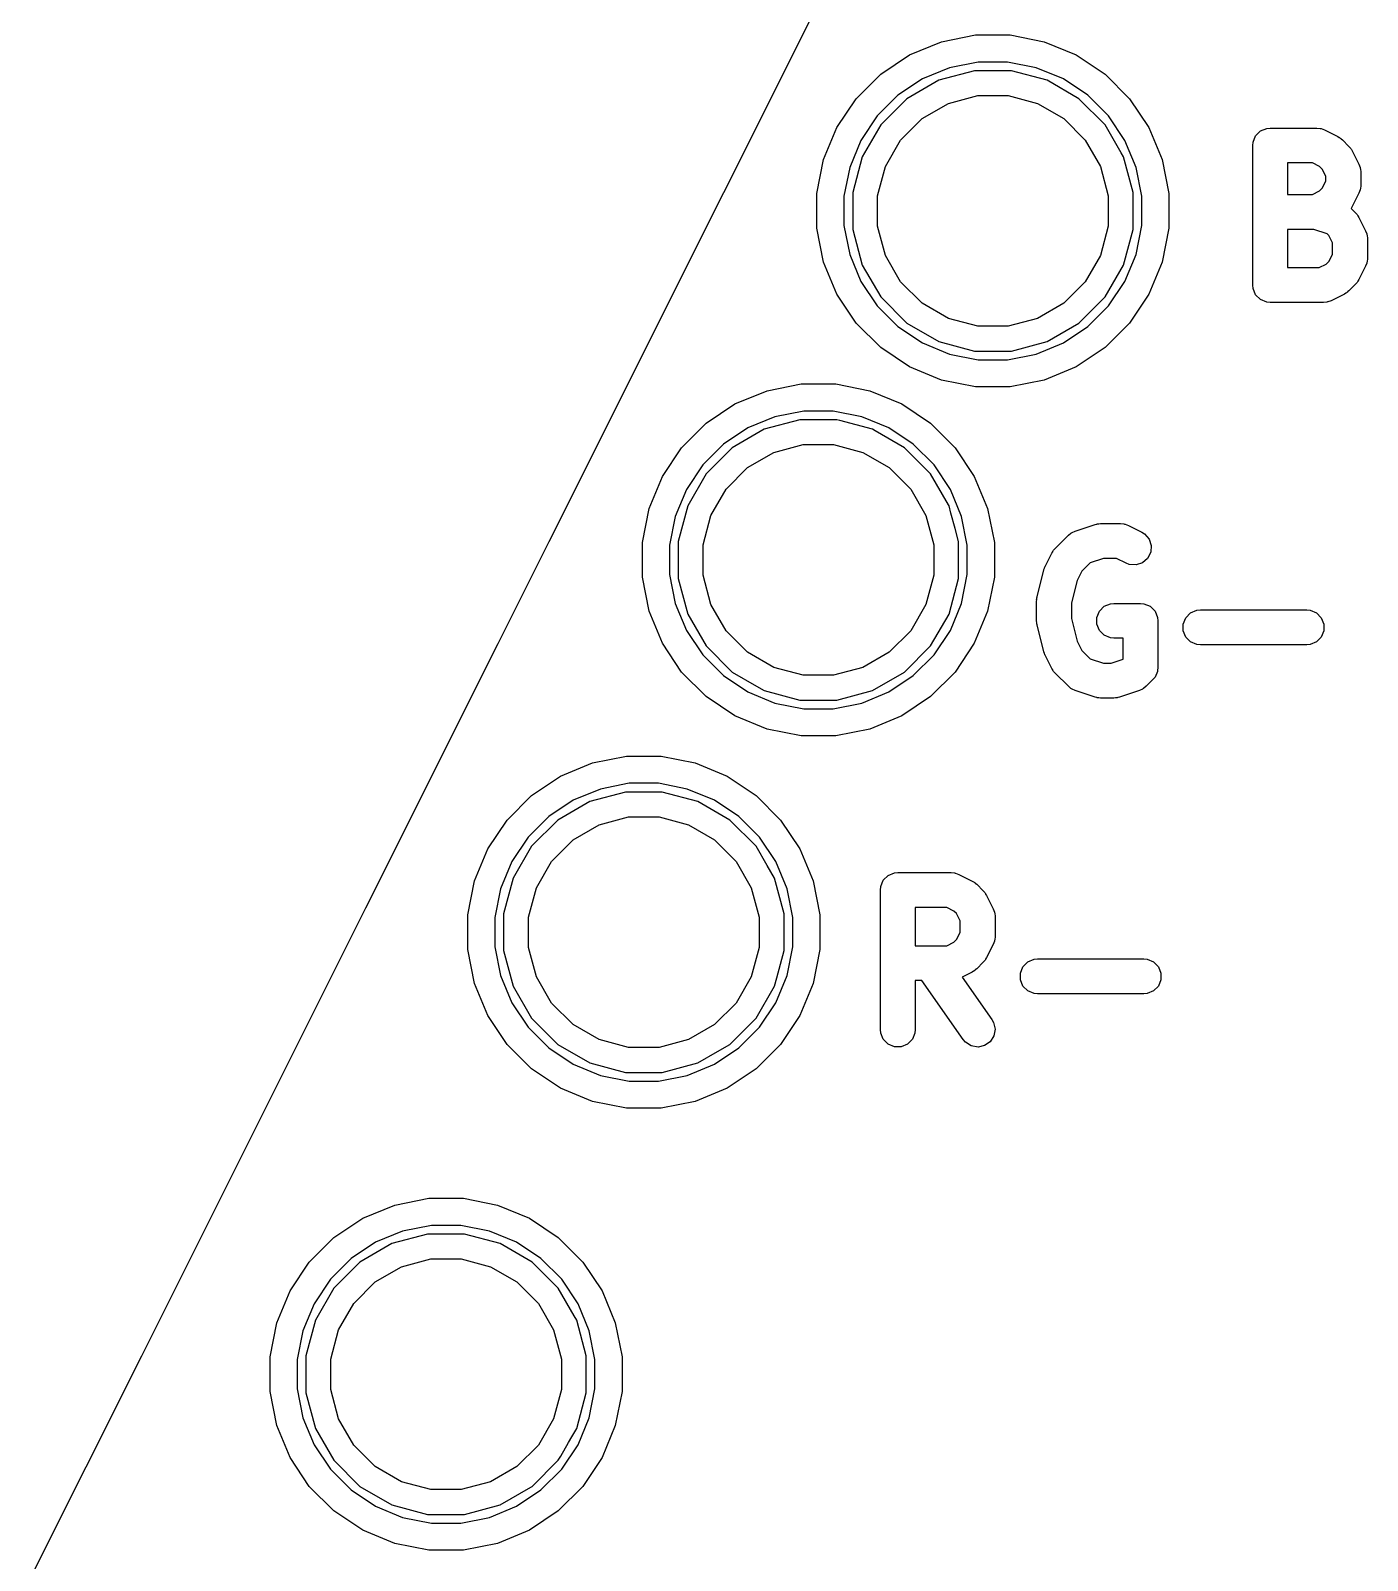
# Model space of a CAD drawing. Extents: x 121.6 to 171.8, y -137.8 to -68.
# Drawn here: x 133.41 to 139.16, y -121.6 to -115.02 of the extents above; entities that cross this region are included whole.
import ezdxf

# ---------------------------------------------------------------- set-up
doc = ezdxf.new("R2010")
doc.units = 0
doc.layers.add('BLACK', color=7, linetype='CONTINUOUS')

msp = doc.modelspace()

# ---------------------------------------------------------------- linework, layer by layer
at = {"layer": 'BLACK', "linetype": 'CONTINUOUS'}
for p, q in [((136.394247, -115.720677), (137.169817, -114.170677)), ((137.329384, -115.072725), (137.475507, -115.04366)), ((137.475507, -115.04366), (137.624493, -115.04366)), ((137.624493, -115.04366), (137.770616, -115.072725)), ((137.191738, -115.12974), (137.329384, -115.072725)), ((137.770616, -115.072725), (137.908262, -115.12974)), ((137.067861, -115.212512), (137.191738, -115.12974)), ((137.363319, -115.184595), (137.246846, -115.232839)), ((137.486965, -115.16), (137.363319, -115.184595)), ((137.613035, -115.16), (137.486965, -115.16)), ((137.736681, -115.184595), (137.613035, -115.16)), ((137.853154, -115.232839), (137.736681, -115.184595)), ((137.908262, -115.12974), (138.032139, -115.212512)), ((136.962512, -115.317861), (137.067861, -115.212512)), ((137.246846, -115.232839), (137.142024, -115.302879)), ((137.317442, -115.238559), (137.180058, -115.317877)), ((137.470677, -115.1975), (137.317442, -115.238559)), ((137.470679, -115.1975), (137.470677, -115.1975)), ((137.629321, -115.1975), (137.470679, -115.1975)), ((137.629322, -115.1975), (137.629321, -115.1975)), ((137.782557, -115.238559), (137.629322, -115.1975)), ((137.919941, -115.317877), (137.782557, -115.238559)), ((137.957976, -115.302879), (137.853154, -115.232839)), ((138.032139, -115.212512), (138.137488, -115.317861)), ((136.87974, -115.441738), (136.962512, -115.317861)), ((137.142024, -115.302879), (137.052879, -115.392024)), ((137.180051, -115.317883), (137.067883, -115.430051)), ((137.180058, -115.317877), (137.180051, -115.317883)), ((137.358658, -115.33806), (137.484737, -115.304278)), ((137.484737, -115.304278), (137.615263, -115.304278)), ((137.615263, -115.304278), (137.741342, -115.33806)), ((137.919948, -115.317883), (137.919941, -115.317877)), ((138.032116, -115.430051), (137.919948, -115.317883)), ((138.047121, -115.392024), (137.957976, -115.302879)), ((138.137488, -115.317861), (138.22026, -115.441738)), ((137.052879, -115.392024), (136.982839, -115.496846)), ((137.245619, -115.403323), (137.358658, -115.33806)), ((137.741342, -115.33806), (137.854381, -115.403323)), ((138.117161, -115.496846), (138.047121, -115.392024)), ((136.822725, -115.579384), (136.87974, -115.441738)), ((137.067877, -115.430058), (136.988559, -115.567442)), ((137.067883, -115.430051), (137.067877, -115.430058)), ((137.153323, -115.495619), (137.245619, -115.403323)), ((137.854381, -115.403323), (137.946677, -115.495619)), ((138.032122, -115.430058), (138.032116, -115.430051)), ((138.101228, -115.549754), (138.032122, -115.430058)), ((138.22026, -115.441738), (138.277275, -115.579384)), ((138.679181, -115.477103), (138.699873, -115.456411)), ((138.699873, -115.456411), (138.726909, -115.445212)), ((138.726909, -115.445212), (138.741541, -115.443771)), ((138.741541, -115.443771), (138.941541, -115.443771)), ((138.941541, -115.443771), (138.956173, -115.445212)), ((138.956173, -115.445212), (138.958662, -115.446243)), ((138.958662, -115.446243), (138.96135, -115.446434)), ((138.96135, -115.446434), (138.975082, -115.451689)), ((138.975082, -115.451689), (139.032225, -115.48026)), ((136.982839, -115.496846), (136.934595, -115.613319)), ((137.08806, -115.608658), (137.153323, -115.495619)), ((137.946677, -115.495619), (138.01194, -115.608658)), ((138.165405, -115.613319), (138.117161, -115.496846)), ((138.666541, -115.518771), (138.667982, -115.504139)), ((138.666541, -116.118771), (138.666541, -115.518771)), ((138.667982, -115.504139), (138.679181, -115.477103)), ((139.032225, -115.48026), (139.038522, -115.484223)), ((139.038522, -115.484223), (139.040353, -115.484982)), ((139.040353, -115.484982), (139.042412, -115.486672)), ((139.042412, -115.486672), (139.044668, -115.488092)), ((139.044668, -115.488092), (139.045966, -115.489589)), ((139.045966, -115.489589), (139.051718, -115.49431)), ((139.051718, -115.49431), (139.080289, -115.522882)), ((139.080289, -115.522882), (139.085009, -115.528634)), ((136.79366, -115.725507), (136.822725, -115.579384)), ((136.988559, -115.567442), (136.9475, -115.720677)), ((138.111441, -115.567444), (138.101228, -115.549754)), ((138.1525, -115.720679), (138.111441, -115.567444)), ((138.277275, -115.579384), (138.30634, -115.725507)), ((139.085009, -115.528634), (139.086505, -115.529931)), ((139.086505, -115.529931), (139.087924, -115.532185)), ((139.087924, -115.532185), (139.089616, -115.534247)), ((139.089616, -115.534247), (139.090374, -115.536077)), ((139.090374, -115.536077), (139.094337, -115.542373)), ((139.094337, -115.542373), (139.122908, -115.599517)), ((136.934595, -115.613319), (136.91, -115.736965)), ((137.054278, -115.734737), (137.08806, -115.608658)), ((138.01194, -115.608658), (138.045722, -115.734737)), ((138.19, -115.736965), (138.165405, -115.613319)), ((138.923837, -115.593771), (138.816541, -115.593771)), ((138.816541, -115.593771), (138.816541, -115.729485)), ((138.954255, -115.60898), (138.923837, -115.593771)), ((138.965615, -115.62034), (138.954255, -115.60898)), ((138.980826, -115.650761), (138.965615, -115.62034)), ((138.980826, -115.672495), (138.980826, -115.650761)), ((139.122908, -115.599517), (139.128163, -115.613249)), ((139.128163, -115.613249), (139.128353, -115.615935)), ((139.128353, -115.615935), (139.129385, -115.618425)), ((139.129385, -115.618425), (139.130826, -115.633057)), ((139.130826, -115.633057), (139.130826, -115.6902)), ((135.643695, -117.220677), (136.394247, -115.720677)), ((136.9475, -115.720677), (136.9475, -115.879322)), ((138.1525, -115.879321), (138.1525, -115.720679)), ((138.923837, -115.729485), (138.954255, -115.714275)), ((138.954255, -115.714275), (138.965615, -115.702915)), ((138.965615, -115.702915), (138.980826, -115.672495)), ((139.128163, -115.710009), (139.122908, -115.723741)), ((139.128353, -115.707321), (139.128163, -115.710009)), ((139.129385, -115.704832), (139.128353, -115.707321)), ((139.130826, -115.6902), (139.129385, -115.704832)), ((136.79366, -115.736965), (136.79366, -115.725507)), ((136.79366, -115.874493), (136.79366, -115.736965)), ((136.91, -115.736965), (136.91, -115.863035)), ((137.054278, -115.865263), (137.054278, -115.734737)), ((138.045722, -115.734737), (138.045722, -115.865263)), ((138.19, -115.863035), (138.19, -115.736965)), ((138.30634, -115.725507), (138.30634, -115.874493)), ((138.816541, -115.729485), (138.923837, -115.729485)), ((139.094337, -115.780883), (139.090373, -115.787179)), ((139.122908, -115.723741), (139.094337, -115.780883)), ((139.089616, -115.789009), (139.089461, -115.789197)), ((139.089461, -115.789197), (139.108859, -115.808595)), ((139.090373, -115.787179), (139.089616, -115.789009)), ((139.108859, -115.808595), (139.113579, -115.814347)), ((139.113579, -115.814347), (139.115075, -115.815644)), ((139.115075, -115.815644), (139.116494, -115.817898)), ((139.116494, -115.817898), (139.118186, -115.81996)), ((139.118186, -115.81996), (139.118944, -115.82179)), ((139.118944, -115.82179), (139.122908, -115.828087)), ((139.122908, -115.828087), (139.15148, -115.885229)), ((136.822725, -116.020616), (136.79366, -115.874493)), ((136.91, -115.863035), (136.934595, -115.986681)), ((136.9475, -115.879322), (136.988559, -116.032557)), ((137.08806, -115.991342), (137.054278, -115.865263)), ((138.045722, -115.865263), (138.01194, -115.991342)), ((138.111441, -116.032556), (138.1525, -115.879321)), ((138.165405, -115.986681), (138.19, -115.863035)), ((138.30634, -115.874493), (138.277275, -116.020616)), ((138.92937, -115.879485), (138.816541, -115.879485)), ((138.816541, -115.879485), (138.816541, -116.043771)), ((138.98674, -115.898608), (138.92937, -115.879485)), ((138.994187, -115.906055), (138.98674, -115.898608)), ((139.009398, -115.936476), (138.994187, -115.906055)), ((139.15148, -115.885229), (139.156735, -115.898961)), ((139.156735, -115.898961), (139.156926, -115.90165)), ((139.156926, -115.90165), (139.157957, -115.904139)), ((139.157957, -115.904139), (139.159398, -115.918771)), ((139.009398, -115.986779), (139.009398, -115.936476)), ((139.159398, -115.918771), (139.159398, -116.004485)), ((136.87974, -116.158262), (136.822725, -116.020616)), ((136.934595, -115.986681), (136.982839, -116.103154)), ((136.988559, -116.032557), (137.067877, -116.169941)), ((137.153323, -116.104381), (137.08806, -115.991342)), ((138.01194, -115.991342), (137.946677, -116.104381)), ((138.03212, -116.169944), (138.111441, -116.032556)), ((138.117161, -116.103154), (138.165405, -115.986681)), ((138.277275, -116.020616), (138.22026, -116.158262)), ((138.816541, -116.043771), (138.952408, -116.043771)), ((138.952408, -116.043771), (138.982826, -116.028561)), ((138.982826, -116.028561), (138.994186, -116.017201)), ((138.994186, -116.017201), (139.009398, -115.986779)), ((139.15148, -116.038027), (139.122908, -116.095169)), ((139.156735, -116.024295), (139.15148, -116.038027)), ((139.156926, -116.021605), (139.156735, -116.024295)), ((139.157957, -116.019117), (139.156926, -116.021605)), ((139.159398, -116.004485), (139.157957, -116.019117)), ((136.982839, -116.103154), (137.052879, -116.207976)), ((137.245619, -116.196677), (137.153323, -116.104381)), ((137.946677, -116.104381), (137.854381, -116.196677)), ((138.047121, -116.207976), (138.117161, -116.103154)), ((139.10886, -116.11466), (139.080289, -116.143232)), ((139.11358, -116.108908), (139.10886, -116.11466)), ((139.115075, -116.107612), (139.11358, -116.108908)), ((139.116493, -116.105358), (139.115075, -116.107612)), ((139.118187, -116.103295), (139.116493, -116.105358)), ((139.118945, -116.101463), (139.118187, -116.103295)), ((139.122908, -116.095169), (139.118945, -116.101463)), ((136.962512, -116.282139), (136.87974, -116.158262)), ((137.067877, -116.169941), (137.067883, -116.169948)), ((137.067883, -116.169948), (137.180051, -116.282116)), ((137.919944, -116.28212), (138.03212, -116.169944)), ((138.22026, -116.158262), (138.137488, -116.282139)), ((138.667982, -116.133403), (138.666541, -116.118771)), ((138.679181, -116.160439), (138.667982, -116.133403)), ((138.699873, -116.181131), (138.679181, -116.160439)), ((138.726909, -116.19233), (138.699873, -116.181131)), ((139.060796, -116.157282), (139.003653, -116.185853)), ((139.067093, -116.153318), (139.060796, -116.157282)), ((139.068924, -116.15256), (139.067093, -116.153318)), ((139.070983, -116.150869), (139.068924, -116.15256)), ((139.073239, -116.14945), (139.070983, -116.150869)), ((139.074537, -116.147952), (139.073239, -116.14945)), ((139.080289, -116.143232), (139.074537, -116.147952)), ((137.052879, -116.207976), (137.142024, -116.297121)), ((137.358658, -116.26194), (137.245619, -116.196677)), ((137.854381, -116.196677), (137.741342, -116.26194)), ((137.957976, -116.297121), (138.047121, -116.207976)), ((138.741541, -116.193771), (138.726909, -116.19233)), ((138.970112, -116.193771), (138.741541, -116.193771)), ((138.984744, -116.19233), (138.970112, -116.193771)), ((138.987233, -116.191298), (138.984744, -116.19233)), ((138.989921, -116.191108), (138.987233, -116.191298)), ((139.003653, -116.185853), (138.989921, -116.191108)), ((137.067861, -116.387488), (136.962512, -116.282139)), ((137.142024, -116.297121), (137.246846, -116.367161)), ((137.180051, -116.282116), (137.180058, -116.282122)), ((137.180058, -116.282122), (137.317442, -116.36144)), ((137.484737, -116.295722), (137.358658, -116.26194)), ((137.615263, -116.295722), (137.484737, -116.295722)), ((137.741342, -116.26194), (137.615263, -116.295722)), ((137.782556, -116.361441), (137.919944, -116.28212)), ((137.853154, -116.367161), (137.957976, -116.297121)), ((138.137488, -116.282139), (138.032139, -116.387488)), ((137.246846, -116.367161), (137.363319, -116.415405)), ((137.317442, -116.36144), (137.317444, -116.361441)), ((137.317444, -116.361441), (137.470679, -116.4025)), ((137.629321, -116.4025), (137.782556, -116.361441)), ((137.736681, -116.415405), (137.853154, -116.367161)), ((137.191738, -116.47026), (137.067861, -116.387488)), ((137.363319, -116.415405), (137.486965, -116.44)), ((137.470679, -116.4025), (137.470683, -116.4025)), ((137.470683, -116.4025), (137.629317, -116.4025)), ((137.486965, -116.44), (137.613035, -116.44)), ((137.613035, -116.44), (137.736681, -116.415405)), ((137.629317, -116.4025), (137.629321, -116.4025)), ((138.032139, -116.387488), (137.908262, -116.47026)), ((137.329384, -116.527275), (137.191738, -116.47026)), ((137.908262, -116.47026), (137.770616, -116.527275)), ((136.441738, -116.62974), (136.579384, -116.572725)), ((136.579384, -116.572725), (136.725507, -116.54366)), ((136.725507, -116.54366), (136.874493, -116.54366)), ((136.874493, -116.54366), (137.020616, -116.572725)), ((137.020616, -116.572725), (137.158262, -116.62974)), ((137.475507, -116.55634), (137.329384, -116.527275)), ((137.624493, -116.55634), (137.475507, -116.55634)), ((137.770616, -116.527275), (137.624493, -116.55634)), ((136.317861, -116.712512), (136.441738, -116.62974)), ((137.158262, -116.62974), (137.282139, -116.712512)), ((136.613319, -116.684595), (136.496846, -116.732839)), ((136.720677, -116.6975), (136.567442, -116.738559)), ((136.736965, -116.66), (136.613319, -116.684595)), ((136.720679, -116.6975), (136.720677, -116.6975)), ((136.879321, -116.6975), (136.720679, -116.6975)), ((136.863035, -116.66), (136.736965, -116.66)), ((136.986681, -116.684595), (136.863035, -116.66)), ((136.879322, -116.6975), (136.879321, -116.6975)), ((136.892806, -116.701113), (136.879322, -116.6975)), ((137.032557, -116.738559), (136.892806, -116.701113)), ((137.103154, -116.732839), (136.986681, -116.684595)), ((136.212512, -116.817861), (136.317861, -116.712512)), ((136.496846, -116.732839), (136.392024, -116.802879)), ((136.567442, -116.738559), (136.430058, -116.817877)), ((137.044406, -116.7454), (137.032557, -116.738559)), ((137.169941, -116.817877), (137.044406, -116.7454)), ((137.207976, -116.802879), (137.103154, -116.732839)), ((137.282139, -116.712512), (137.387488, -116.817861)), ((136.12974, -116.941738), (136.212512, -116.817861)), ((136.392024, -116.802879), (136.302879, -116.892024)), ((136.430051, -116.817883), (136.317883, -116.930051)), ((136.430058, -116.817877), (136.430051, -116.817883)), ((136.495619, -116.903323), (136.608658, -116.83806)), ((136.608658, -116.83806), (136.734737, -116.804278)), ((136.734737, -116.804278), (136.865263, -116.804278)), ((136.865263, -116.804278), (136.991342, -116.83806)), ((136.991342, -116.83806), (137.104381, -116.903323)), ((137.169948, -116.817883), (137.169941, -116.817877)), ((137.282116, -116.930051), (137.169948, -116.817883)), ((137.297121, -116.892024), (137.207976, -116.802879)), ((137.387488, -116.817861), (137.47026, -116.941738)), ((136.302879, -116.892024), (136.232839, -116.996846)), ((136.403323, -116.995619), (136.495619, -116.903323)), ((137.104381, -116.903323), (137.196677, -116.995619)), ((137.367161, -116.996846), (137.297121, -116.892024)), ((136.072725, -117.079384), (136.12974, -116.941738)), ((136.317877, -116.930058), (136.238559, -117.067442)), ((136.317883, -116.930051), (136.317877, -116.930058)), ((137.282122, -116.930058), (137.282116, -116.930051)), ((137.358818, -117.0629), (137.282122, -116.930058)), ((137.47026, -116.941738), (137.527275, -117.079384)), ((136.232839, -116.996846), (136.184595, -117.113319)), ((136.33806, -117.108658), (136.403323, -116.995619)), ((137.196677, -116.995619), (137.26194, -117.108658)), ((137.415405, -117.113319), (137.367161, -116.996846)), ((136.04366, -117.225507), (136.072725, -117.079384)), ((136.238559, -117.067442), (136.1975, -117.220677)), ((137.361441, -117.067444), (137.358818, -117.0629)), ((137.369758, -117.098483), (137.361441, -117.067444)), ((137.387484, -117.164639), (137.369758, -117.098483)), ((137.527275, -117.079384), (137.55634, -117.225507)), ((136.184595, -117.113319), (136.16, -117.236965)), ((136.304278, -117.234737), (136.33806, -117.108658)), ((137.26194, -117.108658), (137.295722, -117.234737)), ((137.387485, -117.164643), (137.387484, -117.164639)), ((137.4025, -117.220679), (137.387485, -117.164643)), ((137.44, -117.236965), (137.415405, -117.113319)), ((137.903538, -117.176191), (137.989252, -117.14762)), ((137.989252, -117.14762), (137.996505, -117.14597)), ((137.996505, -117.14597), (137.998337, -117.145212)), ((137.998337, -117.145212), (138.000991, -117.14495)), ((138.000991, -117.14495), (138.003589, -117.14436)), ((138.003589, -117.14436), (138.005563, -117.1445)), ((138.005563, -117.1445), (138.012969, -117.143771)), ((138.012969, -117.143771), (138.098684, -117.143771)), ((138.098684, -117.143771), (138.113316, -117.145212)), ((138.113316, -117.145212), (138.115805, -117.146243)), ((138.115805, -117.146243), (138.118493, -117.146434)), ((138.118493, -117.146434), (138.132225, -117.151689)), ((138.132225, -117.151689), (138.189367, -117.18026)), ((135.424375, -117.658994), (135.643695, -117.220677)), ((136.04366, -117.236965), (136.04366, -117.225507)), ((136.1975, -117.220677), (136.1975, -117.379322)), ((137.4025, -117.379321), (137.4025, -117.220679)), ((137.55634, -117.225507), (137.55634, -117.374493)), ((137.817079, -117.251452), (137.874222, -117.194309)), ((137.874222, -117.194309), (137.885587, -117.184982)), ((137.885587, -117.184982), (137.888077, -117.18395)), ((137.888077, -117.18395), (137.890113, -117.182185)), ((137.890113, -117.182185), (137.903538, -117.176191)), ((138.189367, -117.18026), (138.20181, -117.188093)), ((138.20181, -117.188093), (138.220984, -117.2102)), ((138.220984, -117.2102), (138.230237, -117.237961)), ((136.04366, -117.374493), (136.04366, -117.236965)), ((136.16, -117.236965), (136.16, -117.363035)), ((136.304278, -117.365263), (136.304278, -117.234737)), ((137.295722, -117.234737), (137.295722, -117.365263)), ((137.44, -117.363035), (137.44, -117.236965)), ((137.774459, -117.328087), (137.80303, -117.270944)), ((137.80303, -117.270944), (137.806994, -117.264644)), ((137.806994, -117.264644), (137.807752, -117.262817)), ((137.807752, -117.262817), (137.80944, -117.26076)), ((137.80944, -117.26076), (137.810862, -117.258501)), ((137.810862, -117.258501), (137.81236, -117.257201)), ((137.81236, -117.257201), (137.817079, -117.251452)), ((138.025138, -117.293771), (137.967769, -117.312894)), ((138.080979, -117.293771), (138.025138, -117.293771)), ((138.122285, -117.314424), (138.080979, -117.293771)), ((138.215076, -117.293326), (138.192968, -117.312499)), ((138.228163, -117.267151), (138.215076, -117.293326)), ((138.230237, -117.237961), (138.228163, -117.267151)), ((136.16, -117.363035), (136.184595, -117.486681)), ((137.415405, -117.486681), (137.44, -117.363035)), ((137.740208, -117.457724), (137.76878, -117.343438)), ((137.76878, -117.343438), (137.769165, -117.342358)), ((137.769165, -117.342358), (137.769204, -117.341819)), ((137.769204, -117.341819), (137.771531, -117.335737)), ((137.771531, -117.335737), (137.773727, -117.329592)), ((137.773727, -117.329592), (137.774049, -117.329156)), ((137.774049, -117.329156), (137.774459, -117.328087)), ((137.93175, -117.348912), (137.912306, -117.387802)), ((137.967769, -117.312894), (137.93175, -117.348912)), ((138.136017, -117.319679), (138.122285, -117.314424)), ((138.165207, -117.321753), (138.136017, -117.319679)), ((138.192968, -117.312499), (138.165207, -117.321753)), ((136.072725, -117.520616), (136.04366, -117.374493)), ((136.1975, -117.379322), (136.238559, -117.532557)), ((136.33806, -117.491342), (136.304278, -117.365263)), ((137.295722, -117.365263), (137.26194, -117.491342)), ((137.361441, -117.532556), (137.4025, -117.379321)), ((137.55634, -117.374493), (137.527275, -117.520616)), ((137.912306, -117.387802), (137.887969, -117.485148)), ((136.184595, -117.486681), (136.232839, -117.603154)), ((136.403323, -117.604381), (136.33806, -117.491342)), ((137.26194, -117.491342), (137.196677, -117.604381)), ((137.367161, -117.603154), (137.415405, -117.486681)), ((137.737969, -117.475914), (137.73822, -117.47336)), ((137.737969, -117.561628), (137.737969, -117.475914)), ((137.738058, -117.472268), (137.738867, -117.466794)), ((137.73822, -117.47336), (137.738058, -117.472268)), ((137.738867, -117.466794), (137.73941, -117.461282)), ((137.73941, -117.461282), (137.739832, -117.46026)), ((137.739832, -117.46026), (137.740208, -117.457724)), ((137.887969, -117.485148), (137.887969, -117.552393)), ((138.028444, -117.499268), (138.05548, -117.488069)), ((138.05548, -117.488069), (138.070112, -117.486628)), ((138.070112, -117.486628), (138.184398, -117.486628)), ((138.184398, -117.486628), (138.19903, -117.488069)), ((138.19903, -117.488069), (138.226066, -117.499268)), ((136.12974, -117.658262), (136.072725, -117.520616)), ((136.238559, -117.532557), (136.317877, -117.669941)), ((137.28212, -117.669944), (137.361441, -117.532556)), ((137.527275, -117.520616), (137.47026, -117.658262)), ((137.73822, -117.564181), (137.737969, -117.561628)), ((137.887969, -117.552393), (137.912306, -117.649739)), ((137.996553, -117.546996), (138.007752, -117.51996)), ((137.996553, -117.57626), (137.996553, -117.546996)), ((138.007752, -117.51996), (138.028444, -117.499268)), ((138.226066, -117.499268), (138.246758, -117.51996)), ((138.246758, -117.51996), (138.257957, -117.546996)), ((138.257957, -117.546996), (138.259398, -117.561628)), ((138.259398, -117.561628), (138.259398, -117.761628)), ((138.367982, -117.575568), (138.379181, -117.548532)), ((138.379181, -117.548532), (138.399873, -117.52784)), ((138.399873, -117.52784), (138.426909, -117.516641)), ((138.426909, -117.516641), (138.441541, -117.5152)), ((138.441541, -117.5152), (138.898684, -117.5152)), ((138.898684, -117.5152), (138.913316, -117.516641)), ((138.913316, -117.516641), (138.940352, -117.52784)), ((138.940352, -117.52784), (138.961044, -117.548532)), ((138.961044, -117.548532), (138.972243, -117.575568)), ((136.232839, -117.603154), (136.302879, -117.707976)), ((136.495619, -117.696677), (136.403323, -117.604381)), ((137.196677, -117.604381), (137.104381, -117.696677)), ((137.297121, -117.707976), (137.367161, -117.603154)), ((137.738058, -117.565274), (137.73822, -117.564181)), ((137.738867, -117.570747), (137.738058, -117.565274)), ((137.73941, -117.57626), (137.738867, -117.570747)), ((137.739832, -117.577281), (137.73941, -117.57626)), ((137.740208, -117.579818), (137.739832, -117.577281)), ((137.76878, -117.694104), (137.740208, -117.579818)), ((138.007752, -117.603296), (137.996553, -117.57626)), ((138.028444, -117.623988), (138.007752, -117.603296)), ((138.05548, -117.635187), (138.028444, -117.623988)), ((138.367982, -117.604832), (138.367982, -117.575568)), ((138.379181, -117.631868), (138.367982, -117.604832)), ((138.972243, -117.604832), (138.961044, -117.631868)), ((138.972243, -117.575568), (138.972243, -117.604832)), ((134.855941, -118.795028), (135.424375, -117.658994)), ((136.212512, -117.782139), (136.12974, -117.658262)), ((136.317877, -117.669941), (136.317883, -117.669948)), ((136.317883, -117.669948), (136.430051, -117.782116)), ((137.169944, -117.78212), (137.28212, -117.669944)), ((137.47026, -117.658262), (137.387488, -117.782139)), ((137.912306, -117.649739), (137.93175, -117.688629)), ((137.93175, -117.688629), (137.967769, -117.724648)), ((138.070112, -117.636628), (138.05548, -117.635187)), ((138.109398, -117.636628), (138.070112, -117.636628)), ((138.109398, -117.726619), (138.109398, -117.636628)), ((138.399873, -117.65256), (138.379181, -117.631868)), ((138.426909, -117.663759), (138.399873, -117.65256)), ((138.441541, -117.6652), (138.426909, -117.663759)), ((138.898684, -117.6652), (138.441541, -117.6652)), ((138.913316, -117.663759), (138.898684, -117.6652)), ((138.940352, -117.65256), (138.913316, -117.663759)), ((138.961044, -117.631868), (138.940352, -117.65256)), ((136.302879, -117.707976), (136.392024, -117.797121)), ((136.608658, -117.76194), (136.495619, -117.696677)), ((137.104381, -117.696677), (136.991342, -117.76194)), ((137.207976, -117.797121), (137.297121, -117.707976)), ((137.769165, -117.695183), (137.76878, -117.694104)), ((137.769204, -117.695723), (137.769165, -117.695183)), ((137.771531, -117.701804), (137.769204, -117.695723)), ((137.773727, -117.70795), (137.771531, -117.701804)), ((137.774049, -117.708385), (137.773727, -117.70795)), ((137.774459, -117.709455), (137.774049, -117.708385)), ((137.80303, -117.766598), (137.774459, -117.709455)), ((137.967769, -117.724648), (138.025138, -117.743771)), ((138.025138, -117.743771), (138.057942, -117.743771)), ((138.057942, -117.743771), (138.109398, -117.726619)), ((136.317861, -117.887488), (136.212512, -117.782139)), ((136.392024, -117.797121), (136.496846, -117.867161)), ((136.430051, -117.782116), (136.430058, -117.782122)), ((136.430058, -117.782122), (136.534635, -117.842499)), ((136.734737, -117.795722), (136.608658, -117.76194)), ((136.865263, -117.795722), (136.734737, -117.795722)), ((136.991342, -117.76194), (136.865263, -117.795722)), ((137.032556, -117.861441), (137.169944, -117.78212)), ((137.103154, -117.867161), (137.207976, -117.797121)), ((137.387488, -117.782139), (137.282139, -117.887488)), ((137.806994, -117.772897), (137.80303, -117.766598)), ((137.807752, -117.774725), (137.806994, -117.772897)), ((137.80944, -117.776781), (137.807752, -117.774725)), ((137.810862, -117.779041), (137.80944, -117.776781)), ((137.81236, -117.78034), (137.810862, -117.779041)), ((137.817079, -117.78609), (137.81236, -117.78034)), ((137.874222, -117.843233), (137.817079, -117.78609)), ((138.237431, -117.814661), (138.208859, -117.843233)), ((138.246759, -117.803296), (138.237431, -117.814661)), ((138.256805, -117.779041), (138.246759, -117.803296)), ((138.257957, -117.77626), (138.256805, -117.779041)), ((138.259398, -117.761628), (138.257957, -117.77626)), ((136.441738, -117.97026), (136.317861, -117.887488)), ((136.496846, -117.867161), (136.613319, -117.915405)), ((136.534635, -117.842499), (136.567444, -117.861441)), ((136.567444, -117.861441), (136.720679, -117.9025)), ((136.879321, -117.9025), (137.032556, -117.861441)), ((136.986681, -117.915405), (137.103154, -117.867161)), ((137.282139, -117.887488), (137.158262, -117.97026)), ((137.885587, -117.85256), (137.874222, -117.843233)), ((137.888077, -117.853591), (137.885587, -117.85256)), ((137.890113, -117.855357), (137.888077, -117.853591)), ((137.903538, -117.861351), (137.890113, -117.855357)), ((137.989252, -117.889922), (137.903538, -117.861351)), ((137.996505, -117.891571), (137.989252, -117.889922)), ((138.093829, -117.889922), (138.086575, -117.891571)), ((138.179542, -117.861351), (138.093829, -117.889922)), ((138.192968, -117.855357), (138.179542, -117.861351)), ((138.195003, -117.853591), (138.192968, -117.855357)), ((138.197494, -117.85256), (138.195003, -117.853591)), ((138.208859, -117.843233), (138.197494, -117.85256)), ((136.613319, -117.915405), (136.736965, -117.94)), ((136.720679, -117.9025), (136.720683, -117.9025)), ((136.720683, -117.9025), (136.879317, -117.9025)), ((136.736965, -117.94), (136.863035, -117.94)), ((136.863035, -117.94), (136.986681, -117.915405)), ((136.879317, -117.9025), (136.879321, -117.9025)), ((137.998337, -117.89233), (137.996505, -117.891571)), ((138.000991, -117.892591), (137.998337, -117.89233)), ((138.003589, -117.893182), (138.000991, -117.892591)), ((138.005563, -117.893041), (138.003589, -117.893182)), ((138.012969, -117.893771), (138.005563, -117.893041)), ((138.070112, -117.893771), (138.012969, -117.893771)), ((138.077517, -117.893041), (138.070112, -117.893771)), ((138.079492, -117.893182), (138.077517, -117.893041)), ((138.082089, -117.892591), (138.079492, -117.893182)), ((138.084744, -117.89233), (138.082089, -117.892591)), ((138.086575, -117.891571), (138.084744, -117.89233)), ((136.579384, -118.027275), (136.441738, -117.97026)), ((137.158262, -117.97026), (137.020616, -118.027275)), ((136.725507, -118.05634), (136.579384, -118.027275)), ((136.874493, -118.05634), (136.725507, -118.05634)), ((137.020616, -118.027275), (136.874493, -118.05634)), ((135.829384, -118.172725), (135.975507, -118.14366)), ((135.975507, -118.14366), (136.124493, -118.14366)), ((136.124493, -118.14366), (136.270616, -118.172725)), ((135.691738, -118.22974), (135.829384, -118.172725)), ((136.270616, -118.172725), (136.408262, -118.22974)), ((135.567861, -118.312512), (135.691738, -118.22974)), ((135.863319, -118.284595), (135.746846, -118.332839)), ((135.986965, -118.26), (135.863319, -118.284595)), ((136.113035, -118.26), (135.986965, -118.26)), ((136.236681, -118.284595), (136.113035, -118.26)), ((136.353154, -118.332839), (136.236681, -118.284595)), ((136.408262, -118.22974), (136.532139, -118.312512)), ((135.462512, -118.417861), (135.567861, -118.312512)), ((135.746846, -118.332839), (135.642024, -118.402879)), ((135.817442, -118.338559), (135.680058, -118.417877)), ((135.970677, -118.2975), (135.817442, -118.338559)), ((135.970679, -118.2975), (135.970677, -118.2975)), ((136.129321, -118.2975), (135.970679, -118.2975)), ((136.129322, -118.2975), (136.129321, -118.2975)), ((136.282557, -118.338559), (136.129322, -118.2975)), ((136.419941, -118.417877), (136.282557, -118.338559)), ((136.457976, -118.402879), (136.353154, -118.332839)), ((136.532139, -118.312512), (136.637488, -118.417861)), ((135.642024, -118.402879), (135.552879, -118.492024)), ((135.858658, -118.43806), (135.984737, -118.404278)), ((135.984737, -118.404278), (136.115263, -118.404278)), ((136.115263, -118.404278), (136.241342, -118.43806)), ((136.547121, -118.492024), (136.457976, -118.402879)), ((135.37974, -118.541738), (135.462512, -118.417861)), ((135.680051, -118.417883), (135.567883, -118.530051)), ((135.680058, -118.417877), (135.680051, -118.417883)), ((135.745619, -118.503323), (135.858658, -118.43806)), ((136.241342, -118.43806), (136.354381, -118.503323)), ((136.419948, -118.417883), (136.419941, -118.417877)), ((136.532116, -118.530051), (136.419948, -118.417883)), ((136.637488, -118.417861), (136.72026, -118.541738)), ((135.322725, -118.679384), (135.37974, -118.541738)), ((135.552879, -118.492024), (135.482839, -118.596846)), ((135.567877, -118.530058), (135.488559, -118.667442)), ((135.567883, -118.530051), (135.567877, -118.530058)), ((135.653323, -118.595619), (135.745619, -118.503323)), ((136.354381, -118.503323), (136.446677, -118.595619)), ((136.532122, -118.530058), (136.532116, -118.530051)), ((136.580121, -118.613196), (136.532122, -118.530058)), ((136.617161, -118.596846), (136.547121, -118.492024)), ((136.72026, -118.541738), (136.777275, -118.679384)), ((135.482839, -118.596846), (135.434595, -118.713319)), ((135.58806, -118.708658), (135.653323, -118.595619)), ((136.446677, -118.595619), (136.51194, -118.708658)), ((136.611441, -118.667444), (136.580121, -118.613196)), ((136.665405, -118.713319), (136.617161, -118.596846)), ((135.29366, -118.825507), (135.322725, -118.679384)), ((135.488559, -118.667442), (135.4475, -118.820677)), ((136.6525, -118.820679), (136.611441, -118.667444)), ((136.777275, -118.679384), (136.80634, -118.825507)), ((137.067982, -118.704139), (137.079181, -118.677103)), ((137.079181, -118.677103), (137.099873, -118.656411)), ((137.099873, -118.656411), (137.126909, -118.645212)), ((137.126909, -118.645212), (137.141541, -118.643771)), ((137.141541, -118.643771), (137.370112, -118.643771)), ((137.370112, -118.643771), (137.384744, -118.645212)), ((137.384744, -118.645212), (137.387233, -118.646243)), ((137.387233, -118.646243), (137.389921, -118.646434)), ((137.389921, -118.646434), (137.403653, -118.651689)), ((137.403653, -118.651689), (137.460796, -118.68026)), ((135.434595, -118.713319), (135.41, -118.836965)), ((135.554278, -118.834737), (135.58806, -118.708658)), ((136.51194, -118.708658), (136.545722, -118.834737)), ((136.69, -118.836965), (136.665405, -118.713319)), ((137.066541, -118.718771), (137.067982, -118.704139)), ((137.066541, -119.318771), (137.066541, -118.718771)), ((137.460796, -118.68026), (137.467093, -118.684223)), ((137.467093, -118.684223), (137.468924, -118.684982)), ((137.468924, -118.684982), (137.470983, -118.686672)), ((137.470983, -118.686672), (137.473239, -118.688092)), ((137.473239, -118.688092), (137.474537, -118.689589)), ((137.474537, -118.689589), (137.480289, -118.69431)), ((137.480289, -118.69431), (137.50886, -118.722882)), ((137.50886, -118.722882), (137.51358, -118.728633)), ((137.51358, -118.728633), (137.515075, -118.72993)), ((137.515075, -118.72993), (137.516493, -118.732183)), ((137.516493, -118.732183), (137.518187, -118.734247)), ((137.518187, -118.734247), (137.518945, -118.736078)), ((137.518945, -118.736078), (137.522908, -118.742373)), ((137.522908, -118.742373), (137.55148, -118.799515)), ((134.843107, -118.820677), (134.855941, -118.795028)), ((137.352408, -118.793771), (137.216541, -118.793771)), ((137.216541, -118.793771), (137.216541, -118.958057)), ((137.382826, -118.80898), (137.352408, -118.793771)), ((137.394186, -118.82034), (137.382826, -118.80898)), ((137.55148, -118.799515), (137.556735, -118.813247)), ((133.905242, -120.695028), (134.843107, -118.820677)), ((135.29366, -118.836965), (135.29366, -118.825507)), ((135.29366, -118.974493), (135.29366, -118.836965)), ((135.41, -118.836965), (135.41, -118.963035)), ((135.4475, -118.820677), (135.4475, -118.979322)), ((135.554278, -118.965263), (135.554278, -118.834737)), ((136.545722, -118.834737), (136.545722, -118.965263)), ((136.6525, -118.979321), (136.6525, -118.820679)), ((136.69, -118.963035), (136.69, -118.836965)), ((136.80634, -118.825507), (136.80634, -118.974493)), ((137.409398, -118.850762), (137.394186, -118.82034)), ((137.409398, -118.901065), (137.409398, -118.850762)), ((137.556735, -118.813247), (137.556926, -118.815936)), ((137.556926, -118.815936), (137.557957, -118.818425)), ((137.557957, -118.818425), (137.559398, -118.833057)), ((137.559398, -118.833057), (137.559398, -118.918771)), ((137.382828, -118.942845), (137.394187, -118.931486)), ((137.394187, -118.931486), (137.409398, -118.901065)), ((137.556735, -118.938581), (137.55148, -118.952313)), ((137.556926, -118.935891), (137.556735, -118.938581)), ((137.557957, -118.933403), (137.556926, -118.935891)), ((137.559398, -118.918771), (137.557957, -118.933403)), ((135.322725, -119.120616), (135.29366, -118.974493)), ((135.41, -118.963035), (135.434595, -119.086681)), ((135.4475, -118.979322), (135.488559, -119.132557)), ((135.58806, -119.091342), (135.554278, -118.965263)), ((136.545722, -118.965263), (136.51194, -119.091342)), ((136.621286, -119.095815), (136.6525, -118.979321)), ((136.665405, -119.086681), (136.69, -118.963035)), ((136.80634, -118.974493), (136.777275, -119.120616)), ((137.216541, -118.958057), (137.352406, -118.958057)), ((137.352406, -118.958057), (137.382828, -118.942845)), ((137.55148, -118.952313), (137.522908, -119.009455)), ((137.460796, -119.071567), (137.417913, -119.093008)), ((137.467092, -119.067603), (137.460796, -119.071567)), ((137.468923, -119.066845), (137.467092, -119.067603)), ((137.470984, -119.065153), (137.468923, -119.066845)), ((137.473239, -119.063734), (137.470984, -119.065153)), ((137.474535, -119.062238), (137.473239, -119.063734)), ((137.480288, -119.057518), (137.474535, -119.062238)), ((137.508859, -119.028947), (137.480288, -119.057518)), ((137.513579, -119.023194), (137.508859, -119.028947)), ((137.515075, -119.021898), (137.513579, -119.023194)), ((137.516494, -119.019643), (137.515075, -119.021898)), ((137.518186, -119.017582), (137.516494, -119.019643)), ((137.518944, -119.015751), (137.518186, -119.017582)), ((137.522908, -119.009455), (137.518944, -119.015751)), ((137.667982, -119.075568), (137.679181, -119.048532)), ((137.679181, -119.048532), (137.699873, -119.02784)), ((137.699873, -119.02784), (137.726909, -119.016641)), ((137.726909, -119.016641), (137.741541, -119.0152)), ((137.741541, -119.0152), (138.198684, -119.0152)), ((138.198684, -119.0152), (138.213316, -119.016641)), ((138.213316, -119.016641), (138.240352, -119.02784)), ((138.240352, -119.02784), (138.261044, -119.048532)), ((138.261044, -119.048532), (138.272243, -119.075568)), ((135.37974, -119.258262), (135.322725, -119.120616)), ((135.434595, -119.086681), (135.482839, -119.203154)), ((135.488559, -119.132557), (135.567877, -119.269941)), ((135.653323, -119.204381), (135.58806, -119.091342)), ((136.51194, -119.091342), (136.446677, -119.204381)), ((136.53212, -119.269944), (136.611441, -119.132556)), ((136.611441, -119.132556), (136.621286, -119.095815)), ((136.617161, -119.203154), (136.665405, -119.086681)), ((136.777275, -119.120616), (136.72026, -119.258262)), ((137.245349, -119.108057), (137.216541, -119.108057)), ((137.216541, -119.108057), (137.216541, -119.318771)), ((137.422955, -119.36178), (137.245349, -119.108057)), ((137.417913, -119.093008), (137.54584, -119.275761)), ((137.667982, -119.104832), (137.667982, -119.075568)), ((137.679181, -119.131868), (137.667982, -119.104832)), ((137.699873, -119.15256), (137.679181, -119.131868)), ((138.261044, -119.131868), (138.240352, -119.15256)), ((138.272243, -119.104832), (138.261044, -119.131868)), ((138.272243, -119.075568), (138.272243, -119.104832)), ((135.482839, -119.203154), (135.552879, -119.307976)), ((135.745619, -119.296677), (135.653323, -119.204381)), ((136.446677, -119.204381), (136.354381, -119.296677)), ((136.547121, -119.307976), (136.617161, -119.203154)), ((137.726909, -119.163759), (137.699873, -119.15256)), ((137.741541, -119.1652), (137.726909, -119.163759)), ((138.198684, -119.1652), (137.741541, -119.1652)), ((138.213316, -119.163759), (138.198684, -119.1652)), ((138.240352, -119.15256), (138.213316, -119.163759)), ((135.462512, -119.382139), (135.37974, -119.258262)), ((135.567877, -119.269941), (135.567883, -119.269948)), ((135.567883, -119.269948), (135.680051, -119.382116)), ((136.419944, -119.38212), (136.53212, -119.269944)), ((136.72026, -119.258262), (136.637488, -119.382139)), ((135.552879, -119.307976), (135.642024, -119.397121)), ((135.858658, -119.36194), (135.745619, -119.296677)), ((136.354381, -119.296677), (136.241342, -119.36194)), ((136.457976, -119.397121), (136.547121, -119.307976)), ((137.067982, -119.333403), (137.066541, -119.318771)), ((137.079181, -119.360439), (137.067982, -119.333403)), ((137.2151, -119.333403), (137.203901, -119.360439)), ((137.216541, -119.318771), (137.2151, -119.333403)), ((137.54584, -119.275761), (137.55305, -119.288574)), ((137.55305, -119.288574), (137.55938, -119.317145)), ((137.55938, -119.317145), (137.554295, -119.345963)), ((135.567861, -119.487488), (135.462512, -119.382139)), ((135.642024, -119.397121), (135.746846, -119.467161)), ((135.680051, -119.382116), (135.680058, -119.382122)), ((135.680058, -119.382122), (135.817442, -119.46144)), ((135.984737, -119.395722), (135.858658, -119.36194)), ((136.115263, -119.395722), (135.984737, -119.395722)), ((136.241342, -119.36194), (136.115263, -119.395722)), ((136.353154, -119.467161), (136.457976, -119.397121)), ((136.366636, -119.412897), (136.419941, -119.382122)), ((136.419941, -119.382121), (136.419944, -119.38212)), ((136.419941, -119.382122), (136.419941, -119.382121)), ((136.637488, -119.382139), (136.532139, -119.487488)), ((137.099873, -119.381131), (137.079181, -119.360439)), ((137.126909, -119.39233), (137.099873, -119.381131)), ((137.156173, -119.39233), (137.126909, -119.39233)), ((137.183209, -119.381131), (137.156173, -119.39233)), ((137.203901, -119.360439), (137.183209, -119.381131)), ((137.432527, -119.372941), (137.422955, -119.36178)), ((137.457205, -119.388667), (137.432527, -119.372941)), ((137.486023, -119.393753), (137.457205, -119.388667)), ((137.514594, -119.387423), (137.486023, -119.393753)), ((137.538568, -119.370642), (137.514594, -119.387423)), ((137.554295, -119.345963), (137.538568, -119.370642)), ((135.746846, -119.467161), (135.863319, -119.515405)), ((135.817442, -119.46144), (135.817444, -119.461441)), ((135.817444, -119.461441), (135.970679, -119.5025)), ((136.129321, -119.5025), (136.282556, -119.461441)), ((136.236681, -119.515405), (136.353154, -119.467161)), ((136.282556, -119.461441), (136.366636, -119.412897)), ((135.691738, -119.57026), (135.567861, -119.487488)), ((135.863319, -119.515405), (135.986965, -119.54)), ((135.970679, -119.5025), (135.970683, -119.5025)), ((135.970683, -119.5025), (136.129317, -119.5025)), ((136.113035, -119.54), (136.236681, -119.515405)), ((136.129317, -119.5025), (136.129321, -119.5025)), ((136.532139, -119.487488), (136.408262, -119.57026)), ((135.829384, -119.627275), (135.691738, -119.57026)), ((135.986965, -119.54), (136.113035, -119.54)), ((136.408262, -119.57026), (136.270616, -119.627275)), ((135.975507, -119.65634), (135.829384, -119.627275)), ((136.124493, -119.65634), (135.975507, -119.65634)), ((136.270616, -119.627275), (136.124493, -119.65634)), ((134.979384, -120.072725), (135.125507, -120.04366)), ((135.125507, -120.04366), (135.274493, -120.04366)), ((135.274493, -120.04366), (135.420616, -120.072725)), ((134.841738, -120.12974), (134.979384, -120.072725)), ((135.420616, -120.072725), (135.558262, -120.12974)), ((134.717861, -120.212512), (134.841738, -120.12974)), ((135.013319, -120.184595), (134.896846, -120.232839)), ((135.136965, -120.16), (135.013319, -120.184595)), ((135.263035, -120.16), (135.136965, -120.16)), ((135.386681, -120.184595), (135.263035, -120.16)), ((135.503154, -120.232839), (135.386681, -120.184595)), ((135.558262, -120.12974), (135.682139, -120.212512)), ((134.612512, -120.317861), (134.717861, -120.212512)), ((134.896846, -120.232839), (134.792024, -120.302879)), ((134.967442, -120.238559), (134.830058, -120.317877)), ((135.120677, -120.1975), (134.967442, -120.238559)), ((135.120679, -120.1975), (135.120677, -120.1975)), ((135.279321, -120.1975), (135.120679, -120.1975)), ((135.279322, -120.1975), (135.279321, -120.1975)), ((135.432557, -120.238559), (135.279322, -120.1975)), ((135.569941, -120.317877), (135.432557, -120.238559)), ((135.607976, -120.302879), (135.503154, -120.232839)), ((135.682139, -120.212512), (135.787488, -120.317861)), ((134.52974, -120.441738), (134.612512, -120.317861)), ((134.792024, -120.302879), (134.702879, -120.392024)), ((134.830051, -120.317883), (134.717883, -120.430051)), ((134.830058, -120.317877), (134.830051, -120.317883)), ((135.008658, -120.33806), (135.134737, -120.304278)), ((135.134737, -120.304278), (135.265263, -120.304278)), ((135.265263, -120.304278), (135.391342, -120.33806)), ((135.569948, -120.317883), (135.569941, -120.317877)), ((135.682116, -120.430051), (135.569948, -120.317883)), ((135.697121, -120.392024), (135.607976, -120.302879)), ((135.787488, -120.317861), (135.87026, -120.441738)), ((134.895619, -120.403323), (135.008658, -120.33806)), ((135.391342, -120.33806), (135.504381, -120.403323)), ((134.472725, -120.579384), (134.52974, -120.441738)), ((134.702879, -120.392024), (134.632839, -120.496846)), ((134.717877, -120.430058), (134.638559, -120.567442)), ((134.717883, -120.430051), (134.717877, -120.430058)), ((134.803323, -120.495619), (134.895619, -120.403323)), ((135.504381, -120.403323), (135.596677, -120.495619)), ((135.682122, -120.430058), (135.682116, -120.430051)), ((135.750581, -120.548634), (135.682122, -120.430058)), ((135.767161, -120.496846), (135.697121, -120.392024)), ((135.87026, -120.441738), (135.927275, -120.579384)), ((134.632839, -120.496846), (134.584595, -120.613319)), ((134.73806, -120.608658), (134.803323, -120.495619)), ((135.596677, -120.495619), (135.66194, -120.608658)), ((135.815405, -120.613319), (135.767161, -120.496846)), ((134.44366, -120.725507), (134.472725, -120.579384)), ((134.638559, -120.567442), (134.5975, -120.720677)), ((135.761441, -120.567444), (135.750581, -120.548634)), ((135.8025, -120.720679), (135.761441, -120.567444)), ((135.927275, -120.579384), (135.95634, -120.725507)), ((134.584595, -120.613319), (134.56, -120.736965)), ((134.704278, -120.734737), (134.73806, -120.608658)), ((135.66194, -120.608658), (135.695722, -120.734737)), ((135.84, -120.736965), (135.815405, -120.613319)), ((133.892408, -120.720677), (133.905242, -120.695028)), ((133.414721, -121.675347), (133.892408, -120.720677)), ((134.44366, -120.736965), (134.44366, -120.725507)), ((134.44366, -120.874493), (134.44366, -120.736965)), ((134.56, -120.736965), (134.56, -120.863035)), ((134.5975, -120.720677), (134.5975, -120.879322)), ((134.704278, -120.865263), (134.704278, -120.734737)), ((135.695722, -120.734737), (135.695722, -120.865263)), ((135.8025, -120.879321), (135.8025, -120.720679)), ((135.84, -120.863035), (135.84, -120.736965)), ((135.95634, -120.725507), (135.95634, -120.874493)), ((134.472725, -121.020616), (134.44366, -120.874493)), ((134.56, -120.863035), (134.584595, -120.986681)), ((134.5975, -120.879322), (134.638559, -121.032557)), ((134.73806, -120.991342), (134.704278, -120.865263)), ((135.695722, -120.865263), (135.66194, -120.991342)), ((135.761441, -121.032556), (135.8025, -120.879321)), ((135.815405, -120.986681), (135.84, -120.863035)), ((135.95634, -120.874493), (135.927275, -121.020616)), ((134.52974, -121.158262), (134.472725, -121.020616)), ((134.584595, -120.986681), (134.632839, -121.103154)), ((134.638559, -121.032557), (134.717877, -121.169941)), ((134.803323, -121.104381), (134.73806, -120.991342)), ((135.66194, -120.991342), (135.596677, -121.104381)), ((135.74039, -121.069019), (135.76144, -121.032557)), ((135.76144, -121.032557), (135.761441, -121.032556)), ((135.767161, -121.103154), (135.815405, -120.986681)), ((135.927275, -121.020616), (135.87026, -121.158262)), ((134.632839, -121.103154), (134.702879, -121.207976)), ((134.895619, -121.196677), (134.803323, -121.104381)), ((135.596677, -121.104381), (135.504381, -121.196677)), ((135.692799, -121.151448), (135.726525, -121.093033)), ((135.697121, -121.207976), (135.767161, -121.103154)), ((135.726525, -121.093033), (135.74039, -121.069019)), ((134.612512, -121.282139), (134.52974, -121.158262)), ((134.717877, -121.169941), (134.717883, -121.169948)), ((134.717883, -121.169948), (134.830051, -121.282116)), ((135.569944, -121.28212), (135.68212, -121.169944)), ((135.68212, -121.169944), (135.692799, -121.151448)), ((135.87026, -121.158262), (135.787488, -121.282139)), ((134.702879, -121.207976), (134.792024, -121.297121)), ((135.008658, -121.26194), (134.895619, -121.196677)), ((135.504381, -121.196677), (135.391342, -121.26194)), ((135.607976, -121.297121), (135.697121, -121.207976)), ((134.717861, -121.387488), (134.612512, -121.282139)), ((134.792024, -121.297121), (134.896846, -121.367161)), ((134.830051, -121.282116), (134.830058, -121.282122)), ((134.830058, -121.282122), (134.967442, -121.36144)), ((135.134737, -121.295722), (135.008658, -121.26194)), ((135.265263, -121.295722), (135.134737, -121.295722)), ((135.391342, -121.26194), (135.265263, -121.295722)), ((135.432556, -121.361441), (135.563915, -121.285601)), ((135.503154, -121.367161), (135.607976, -121.297121)), ((135.563915, -121.285601), (135.569941, -121.282122)), ((135.569941, -121.282121), (135.569944, -121.28212)), ((135.569941, -121.282122), (135.569941, -121.282121)), ((135.787488, -121.282139), (135.682139, -121.387488)), ((134.896846, -121.367161), (135.013319, -121.415405)), ((134.967442, -121.36144), (134.967444, -121.361441)), ((134.967444, -121.361441), (135.120679, -121.4025)), ((135.279321, -121.4025), (135.432556, -121.361441)), ((135.386681, -121.415405), (135.503154, -121.367161)), ((134.841738, -121.47026), (134.717861, -121.387488)), ((135.013319, -121.415405), (135.136965, -121.44)), ((135.120679, -121.4025), (135.120683, -121.4025)), ((135.120683, -121.4025), (135.279317, -121.4025)), ((135.136965, -121.44), (135.263035, -121.44)), ((135.263035, -121.44), (135.386681, -121.415405)), ((135.279317, -121.4025), (135.279321, -121.4025)), ((135.682139, -121.387488), (135.558262, -121.47026)), ((134.979384, -121.527275), (134.841738, -121.47026)), ((135.558262, -121.47026), (135.420616, -121.527275)), ((135.125507, -121.55634), (134.979384, -121.527275)), ((135.274493, -121.55634), (135.125507, -121.55634)), ((135.420616, -121.527275), (135.274493, -121.55634))]:
    msp.add_line(p, q, dxfattribs=at)

doc.saveas('drawing.dxf')
